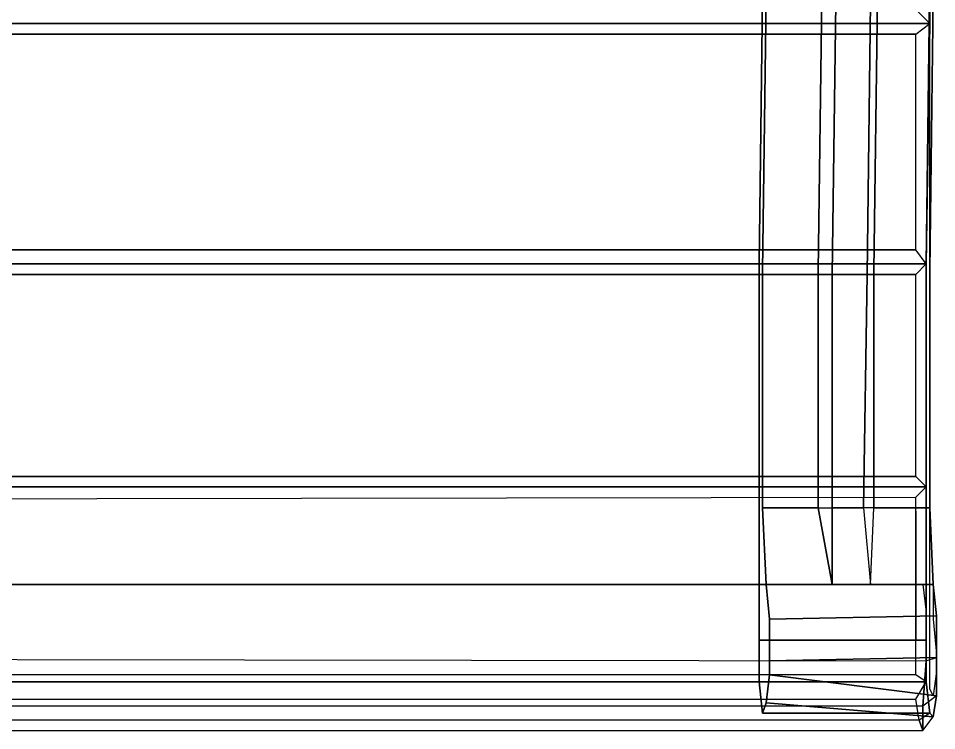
# Model space of a CAD drawing. Extents: x -12.9 to 12.8, y -13.3 to 11.1.
# Drawn here: x 2.04 to 10.28, y -12.43 to -6.04 of the extents above; entities that cross this region are included whole.
import ezdxf

# ---------------------------------------------------------------- set-up
doc = ezdxf.new("R2010")
doc.units = 0
doc.layers.add('SEAT', color=5, linetype='Continuous')

msp = doc.modelspace()

# ---------------------------------------------------------------- linework, layer by layer
at = {"layer": 'SEAT'}
for points, invisible_edges in [([(10.2214, -5.7382, 24.6511), (10.2214, -6.0819, 24.6823), (-10.2161, -6.0819, 24.6823), (-10.2161, -5.7382, 24.6511)], 8), ([(8.7214, -8.3007, 24.3386), (8.6901, -8.2382, 24.8073), (8.7214, -5.7382, 24.5573), (8.7526, -5.8319, 24.0573)], 5), ([(8.6901, -8.2382, 24.8073), (10.1901, -8.2382, 24.9323), (10.2214, -5.7382, 24.6511), (8.7214, -5.7382, 24.5573)], 5), ([(10.2214, -6.0819, 24.6823), (10.0964, -5.9569, 24.7761), (10.0964, -5.7382, 24.7448), (10.2214, -5.7382, 24.6511)], 4), ([(10.1901, -8.2382, 24.9323), (10.2214, -8.2694, 24.6823), (10.2214, -5.8007, 24.4011), (10.2214, -5.7382, 24.6511)], 5), ([(10.1901, -8.2382, 24.9323), (10.2214, -8.3007, 24.4323), (10.2526, -5.8319, 24.1511), (10.2214, -5.7382, 24.6511)], 5), ([(8.7526, -5.8319, 24.0573), (9.2526, -5.8319, 24.0886), (9.2214, -8.3007, 24.3698), (8.7214, -8.3007, 24.3386)], 5), ([(9.3464, -8.3319, 24.0573), (9.2214, -8.3007, 24.3698), (9.2526, -5.8319, 24.0886), (9.3776, -5.8944, 23.5886)], 5), ([(9.7214, -8.3007, 24.4011), (9.6589, -8.3319, 24.0886), (9.6901, -5.8944, 23.6198), (9.7526, -5.8319, 24.1198)], 5), ([(9.7526, -5.8319, 24.1198), (10.2526, -5.8319, 24.1511), (10.2214, -8.3007, 24.4323), (9.7214, -8.3007, 24.4011)], 5), ([(9.3776, -5.8944, 23.5886), (9.6901, -5.8944, 23.6198), (9.6589, -8.3319, 24.0886), (9.3464, -8.3319, 24.0573)], 5), ([(8.7214, -10.4257, 24.3386), (8.6901, -10.4257, 24.8386), (8.6901, -8.2382, 24.8073), (8.7214, -8.3007, 24.3386)], 5), ([(8.6901, -10.4257, 24.8386), (10.1901, -10.4257, 24.9323), (10.1901, -8.2382, 24.9323), (8.6901, -8.2382, 24.8073)], 5), ([(10.1901, -8.2382, 24.9323), (10.1901, -10.2382, 24.9323), (10.2214, -10.4257, 24.6823), (10.2214, -8.2694, 24.6823)], 10), ([(10.1901, -10.4257, 24.9323), (10.2214, -10.4257, 24.4323), (10.2214, -8.3007, 24.4323), (10.1901, -8.2382, 24.9323)], 5), ([(8.7214, -8.3007, 24.3386), (9.2214, -8.3007, 24.3698), (9.2214, -10.4257, 24.3698), (8.7214, -10.4257, 24.3386)], 1), ([(9.3464, -10.4257, 24.2761), (9.2214, -10.4257, 24.3698), (9.2214, -8.3007, 24.3698), (9.3464, -8.3319, 24.0573)], 5), ([(9.7214, -10.4257, 24.4011), (9.6276, -10.4257, 24.3073), (9.6589, -8.3319, 24.0886), (9.7214, -8.3007, 24.4011)], 5), ([(9.7214, -8.3007, 24.4011), (10.2214, -8.3007, 24.4323), (10.2214, -10.4257, 24.4323), (9.7214, -10.4257, 24.4011)], 1), ([(9.3464, -8.3319, 24.0573), (9.6589, -8.3319, 24.0886), (9.6276, -10.4257, 24.3073), (9.3464, -10.4257, 24.2761)], 1), ([(-10.2161, -10.4257, 24.9323), (-10.2161, -10.2382, 24.9323), (10.1901, -10.2382, 24.9323), (10.1901, -10.4257, 24.9323)], 8), ([(10.1901, -10.4257, 24.9323), (10.0964, -10.4569, 25.0261), (10.0964, -10.3319, 25.0261), (10.1901, -10.2382, 24.9323)], 1), ([(10.2214, -10.4257, 24.6823), (10.1901, -10.2382, 24.9323), (10.1901, -10.4257, 24.9323), (10.2214, -10.6132, 24.6823)], 5), ([(-10.1224, -10.3632, 25.0261), (-10.1224, -10.4257, 25.0261), (10.0964, -10.4569, 25.0261), (10.0964, -10.3319, 25.0261)], 10), ([(-10.2161, -11.6132, 24.8386), (-10.2161, -10.4257, 24.9323), (10.1901, -10.4257, 24.9323), (10.1901, -11.6132, 24.8386)], 10), ([(-10.1224, -10.4257, 25.0261), (-10.1224, -11.6132, 24.9323), (10.0964, -11.6132, 24.9323), (10.0964, -10.4569, 25.0261)], 10), ([(8.7214, -10.4257, 24.3386), (8.7526, -12.1757, 23.9948), (8.7214, -12.2694, 24.3698), (8.6901, -10.4257, 24.8386)], 13), ([(8.6901, -10.4257, 24.8386), (8.7214, -12.2694, 24.3698), (8.6901, -11.9882, 24.6511), (8.6901, -11.6132, 24.7136)], 1), ([(10.1901, -10.4257, 24.9323), (8.6901, -10.4257, 24.8386), (8.6901, -11.6132, 24.7136), (10.1901, -11.6132, 24.8386)], 1), ([(8.7526, -11.1132, 23.8386), (8.7839, -11.9257, 23.6823), (8.7526, -12.1757, 23.9948), (8.7214, -10.4257, 24.3386)], 5), ([(10.0964, -11.6132, 24.9323), (10.1901, -11.6132, 24.8386), (10.1901, -10.4257, 24.9323), (10.0964, -10.4569, 25.0261)], 5), ([(10.1901, -10.4257, 24.9323), (10.1901, -11.6132, 24.8386), (10.2214, -11.4257, 24.6198), (10.2214, -10.6132, 24.6823)], 10), ([(10.2526, -12.3007, 24.0886), (10.2214, -10.4257, 24.4323), (10.1901, -10.4257, 24.9323), (10.2214, -12.2694, 24.4636)], 7), ([(10.1901, -10.4257, 24.9323), (10.1901, -11.6132, 24.8386), (10.1901, -11.9882, 24.7448), (10.2214, -12.2694, 24.4636)], 8), ([(10.2526, -11.1132, 23.9323), (10.2214, -10.4257, 24.4323), (10.2526, -12.3007, 24.0886), (10.2839, -12.1132, 23.7448)], 10), ([(10.2839, -11.3944, 23.6511), (10.2526, -11.1132, 23.9323), (-10.2786, -11.1132, 23.9323), (-10.3099, -11.3944, 23.6511)], 8), ([(10.1589, -11.1132, 23.7761), (10.1901, -11.3632, 23.5573), (-10.1849, -11.3632, 23.5573), (-10.1849, -11.1132, 23.7761)], 10), ([(8.7839, -11.4257, 23.6511), (8.7839, -11.8007, 23.6198), (8.7839, -11.9257, 23.6823), (8.7526, -11.1132, 23.8386)], 4), ([(10.2526, -11.1132, 23.9323), (10.1589, -11.1132, 23.7761), (10.1901, -11.3632, 23.5573), (10.2839, -11.3944, 23.6511)], 4), ([(10.2526, -11.4257, 23.8698), (10.2839, -11.3944, 23.6511), (10.2526, -11.1132, 23.9323), (10.2526, -11.4257, 23.8698)], 1), ([(10.2839, -11.3944, 23.6511), (10.2526, -11.1132, 23.9323), (10.2839, -12.1132, 23.7448), (10.2839, -11.7694, 23.5886)], 2), ([(-10.2161, -11.7694, 23.4948), (-10.1849, -11.3632, 23.5573), (10.1901, -11.3632, 23.5573), (10.1901, -11.8007, 23.4948)], 10), ([(10.1901, -11.3632, 23.5573), (10.2839, -11.3944, 23.6511), (10.2839, -11.7694, 23.5886), (10.1901, -11.8007, 23.4948)], 5), ([(-10.3099, -11.3944, 23.6511), (-10.3099, -11.7694, 23.5886), (10.2839, -11.7694, 23.5886), (10.2839, -11.3944, 23.6511)], 10), ([(10.2214, -11.4257, 24.6198), (10.1901, -11.6132, 24.8386), (10.1901, -11.9882, 24.7448), (10.2214, -11.8632, 24.5573)], 5), ([(10.2839, -11.7382, 23.7448), (10.2839, -11.7694, 23.5886), (10.2839, -11.3944, 23.6511), (10.2526, -11.4257, 23.8698)], 5), ([(10.1901, -11.6132, 24.8386), (10.1901, -11.9882, 24.7448), (-10.2161, -11.9882, 24.7448), (-10.2161, -11.6132, 24.8386)], 8), ([(10.0964, -11.9257, 24.8698), (10.0964, -11.6132, 24.9323), (-10.1224, -11.6132, 24.9323), (-10.1224, -11.9257, 24.8698)], 10), ([(10.1901, -11.9882, 24.7448), (10.0964, -11.9257, 24.8698), (10.0964, -11.6132, 24.9323), (10.1901, -11.6132, 24.8386)], 4), ([(-10.3099, -11.7694, 23.5886), (-10.2786, -12.1132, 23.7448), (10.2839, -12.1132, 23.7448), (10.2839, -11.7694, 23.5886)], 10), ([(10.2839, -11.8944, 23.7761), (10.2839, -12.1132, 23.7448), (10.2839, -11.7694, 23.5886), (10.2839, -11.7382, 23.7448)], 5), ([(10.2214, -11.8632, 24.5573), (10.1901, -11.9882, 24.7448), (10.2214, -12.2694, 24.4636), (10.2214, -12.0507, 24.3698)], 5), ([(10.2526, -12.1132, 24.2136), (10.2526, -12.3007, 24.0886), (10.2839, -12.1132, 23.7448), (10.2839, -11.8944, 23.7761)], 5), ([(-10.2474, -12.2694, 24.4636), (-10.2161, -11.9882, 24.7448), (10.1901, -11.9882, 24.7448), (10.2214, -12.2694, 24.4636)], 8), ([(10.2214, -12.2694, 24.4636), (10.1276, -12.3319, 24.5261), (10.0964, -12.1444, 24.7448), (10.1901, -11.9882, 24.7448)], 1), ([(-10.2786, -12.1132, 23.7448), (-10.2786, -12.3007, 24.0886), (10.2526, -12.3007, 24.0886), (10.2839, -12.1132, 23.7448)], 10), ([(10.1589, -12.2069, 23.6823), (10.2839, -12.1132, 23.7448), (10.2526, -12.3007, 24.0886), (10.1589, -12.4257, 24.0886)], 5), ([(10.2214, -12.0507, 24.3698), (10.2214, -12.2694, 24.4636), (10.2526, -12.3007, 24.0886), (10.2526, -12.1132, 24.2136)], 5), ([(-10.1224, -12.1444, 24.7448), (-10.1536, -12.3319, 24.5261), (10.1276, -12.3319, 24.5261), (10.0964, -12.1444, 24.7448)], 10), ([(-10.2786, -12.3007, 24.0886), (-10.2474, -12.2694, 24.4636), (10.2214, -12.2694, 24.4636), (10.2526, -12.3007, 24.0886)], 10), ([(-10.1536, -12.4257, 24.0886), (-10.1849, -12.2069, 23.6823), (10.1589, -12.2069, 23.6823), (10.1589, -12.4257, 24.0886)], 10)]:
    msp.add_3dface(points, dxfattribs=dict(at, invisible_edges=invisible_edges))
for points in [[(-10.1224, -5.9569, 24.7761), (-10.2161, -6.0819, 24.6823), (10.2214, -6.0819, 24.6823), (10.0964, -5.9569, 24.7761)], [(-10.2161, -8.2382, 24.9323), (-10.2161, -6.0819, 24.6823), (10.2214, -6.0819, 24.6823), (10.1901, -8.2382, 24.9323)], [(10.0964, -6.1757, 24.8073), (10.2214, -6.0819, 24.6823), (-10.2161, -6.0819, 24.6823), (-10.1224, -6.1757, 24.8073)], [(10.1901, -8.2382, 24.9323), (10.0964, -8.1132, 25.0261), (10.0964, -6.1757, 24.8073), (10.2214, -6.0819, 24.6823)], [(-10.1224, -6.1757, 24.8073), (-10.1224, -8.1132, 25.0261), (10.0964, -8.1132, 25.0261), (10.0964, -6.1757, 24.8073)], [(-10.1224, -8.1132, 25.0261), (-10.2161, -8.2382, 24.9323), (10.1901, -8.2382, 24.9323), (10.0964, -8.1132, 25.0261)], [(-10.2161, -10.2382, 24.9323), (-10.2161, -8.2382, 24.9323), (10.1901, -8.2382, 24.9323), (10.1901, -10.2382, 24.9323)], [(10.0964, -8.3319, 25.0261), (10.1901, -8.2382, 24.9323), (-10.2161, -8.2382, 24.9323), (-10.1224, -8.3319, 25.0261)], [(10.1901, -10.2382, 24.9323), (10.0964, -10.1444, 25.0261), (10.0964, -8.3319, 25.0261), (10.1901, -8.2382, 24.9323)], [(-10.1224, -8.3319, 25.0261), (-10.1224, -10.1444, 25.0261), (10.0964, -10.1444, 25.0261), (10.0964, -8.3319, 25.0261)], [(-10.1224, -10.1444, 25.0261), (-10.2161, -10.2382, 24.9323), (10.1901, -10.2382, 24.9323), (10.0964, -10.1444, 25.0261)], [(10.0964, -10.3319, 25.0261), (10.1901, -10.2382, 24.9323), (-10.2161, -10.2382, 24.9323), (-10.1224, -10.3632, 25.0261)], [(8.7526, -11.1132, 23.8386), (8.7214, -10.4257, 24.3386), (9.2214, -10.4257, 24.3698), (9.3464, -11.1132, 23.8698)], [(9.2214, -10.4257, 24.3698), (9.3464, -10.4257, 24.2761), (9.3464, -11.1132, 23.8698), (9.2214, -10.4257, 24.3698)], [(9.3464, -10.4257, 24.2761), (9.6276, -10.4257, 24.3073), (9.6901, -11.1132, 23.9011), (9.3464, -11.1132, 23.8698)], [(9.6901, -11.1132, 23.9011), (9.7214, -10.4257, 24.4011), (9.6276, -10.4257, 24.3073), (9.6901, -11.1132, 23.9011)], [(10.2526, -11.1132, 23.9323), (9.6901, -11.1132, 23.9011), (9.7214, -10.4257, 24.4011), (10.2214, -10.4257, 24.4323)], [(-10.1849, -11.1132, 23.7761), (-10.2786, -11.1132, 23.9323), (10.2526, -11.1132, 23.9323), (10.1589, -11.1132, 23.7761)], [(10.2839, -11.3944, 23.6511), (8.7839, -11.4257, 23.6511), (8.7526, -11.1132, 23.8386), (10.2526, -11.1132, 23.9323)], [(10.2839, -11.7694, 23.5886), (8.7839, -11.8007, 23.6198), (8.7839, -11.4257, 23.6511), (10.2839, -11.3944, 23.6511)], [(10.1901, -11.6132, 24.8386), (8.6901, -11.6132, 24.7136), (8.6901, -11.9882, 24.6511), (10.1901, -11.9882, 24.7448)], [(-10.1849, -12.2069, 23.6823), (-10.2161, -11.7694, 23.4948), (10.1901, -11.8007, 23.4948), (10.1589, -12.2069, 23.6823)], [(10.2839, -12.1132, 23.7448), (8.7839, -11.9257, 23.6823), (8.7839, -11.8007, 23.6198), (10.2839, -11.7694, 23.5886)], [(10.1901, -11.8007, 23.4948), (10.2839, -11.7694, 23.5886), (10.2839, -12.1132, 23.7448), (10.1589, -12.2069, 23.6823)], [(-10.1224, -11.9257, 24.8698), (-10.2161, -11.9882, 24.7448), (10.1901, -11.9882, 24.7448), (10.0964, -11.9257, 24.8698)], [(10.2526, -12.3007, 24.0886), (8.7526, -12.1757, 23.9948), (8.7839, -11.9257, 23.6823), (10.2839, -12.1132, 23.7448)], [(10.0964, -12.1444, 24.7448), (10.1901, -11.9882, 24.7448), (-10.2161, -11.9882, 24.7448), (-10.1224, -12.1444, 24.7448)], [(10.1901, -11.9882, 24.7448), (8.6901, -11.9882, 24.6511), (8.7214, -12.2694, 24.3698), (10.2214, -12.2694, 24.4636)], [(10.2214, -12.2694, 24.4636), (8.7214, -12.2694, 24.3698), (8.7526, -12.1757, 23.9948), (10.2526, -12.3007, 24.0886)], [(10.1589, -12.4257, 24.0886), (10.2526, -12.3007, 24.0886), (10.2214, -12.2694, 24.4636), (10.1276, -12.3319, 24.5261)], [(-10.1536, -12.3319, 24.5261), (-10.1536, -12.4257, 24.0886), (10.1589, -12.4257, 24.0886), (10.1276, -12.3319, 24.5261)]]:
    msp.add_3dface(points, dxfattribs=at)

doc.saveas('drawing.dxf')
